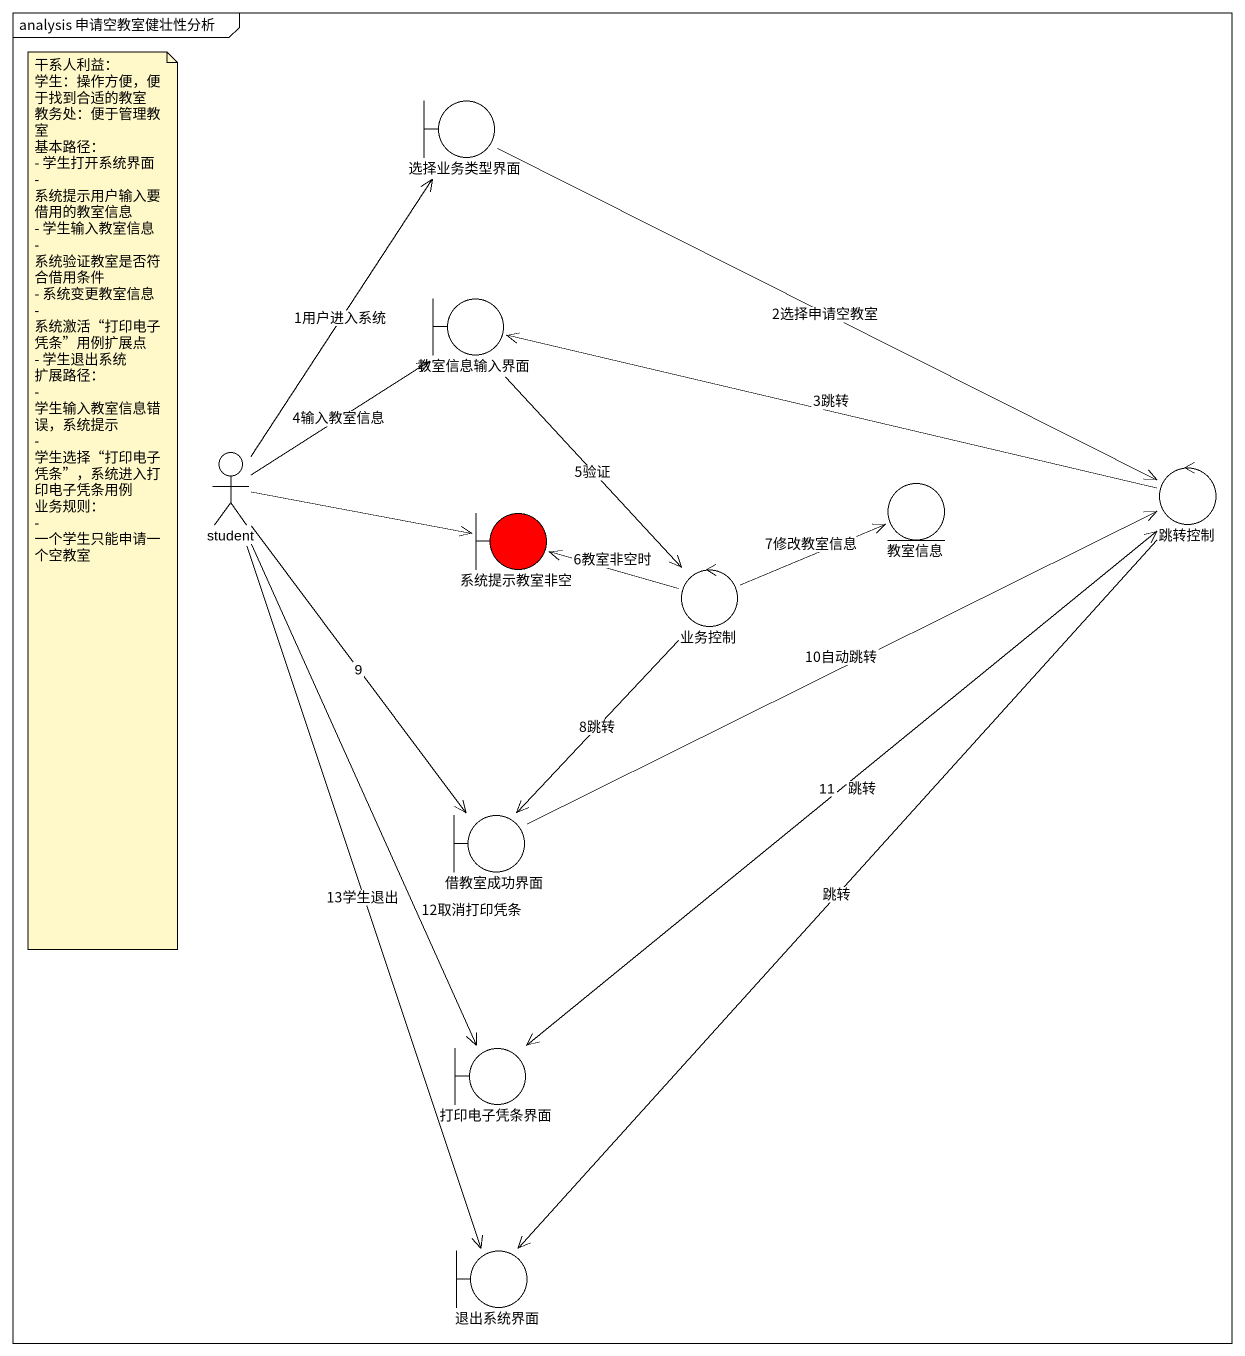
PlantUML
@startuml
mainframe analysis 申请空教室健壮性分析
boundary 选择业务类型界面
boundary 教室信息输入界面
actor student
control 跳转控制
boundary 系统提示教室非空 #FF0000
entity 教室信息
control 业务控制
boundary 借教室成功界面
boundary 打印电子凭条界面
boundary 退出系统界面
选择业务类型界面 -right-> 跳转控制 : 2选择申请空教室
教室信息输入界面 --> 业务控制 : 5验证
student -up-> 选择业务类型界面 : 1用户进入系统
student -up-> 教室信息输入界面 : 4输入教室信息
student -right-> 系统提示教室非空
student --> 借教室成功界面 : 9
student --> 打印电子凭条界面 : 12取消打印凭条
student --> 退出系统界面 : 13学生退出
跳转控制 -left-> 教室信息输入界面 : 3跳转
跳转控制 --> 打印电子凭条界面 : 跳转
跳转控制 --> 退出系统界面 : 跳转
业务控制 -left-> 系统提示教室非空 : 6教室非空时
业务控制 -right-> 教室信息 : 7修改教室信息
业务控制 --> 借教室成功界面 : 8跳转
借教室成功界面 -right-> 跳转控制 : 10自动跳转
打印电子凭条界面 -up- 跳转控制 : 11
打印电子凭条界面 -up-> 跳转控制
note as N1
  干系人利益：
  学生：操作方便，便于找到合适的教室
  教务处：便于管理教室
  基本路径：
  - 学生打开系统界面
  - 系统提示用户输入要借用的教室信息
  - 学生输入教室信息
  - 系统验证教室是否符合借用条件
  - 系统变更教室信息
  - 系统激活“打印电子凭条”用例扩展点
  - 学生退出系统
  扩展路径：
  - 学生输入教室信息错误，系统提示
  - 学生选择“打印电子凭条”，系统进入打印电子凭条用例
  业务规则：
  - 一个学生只能申请一个空教室
end note
@enduml
